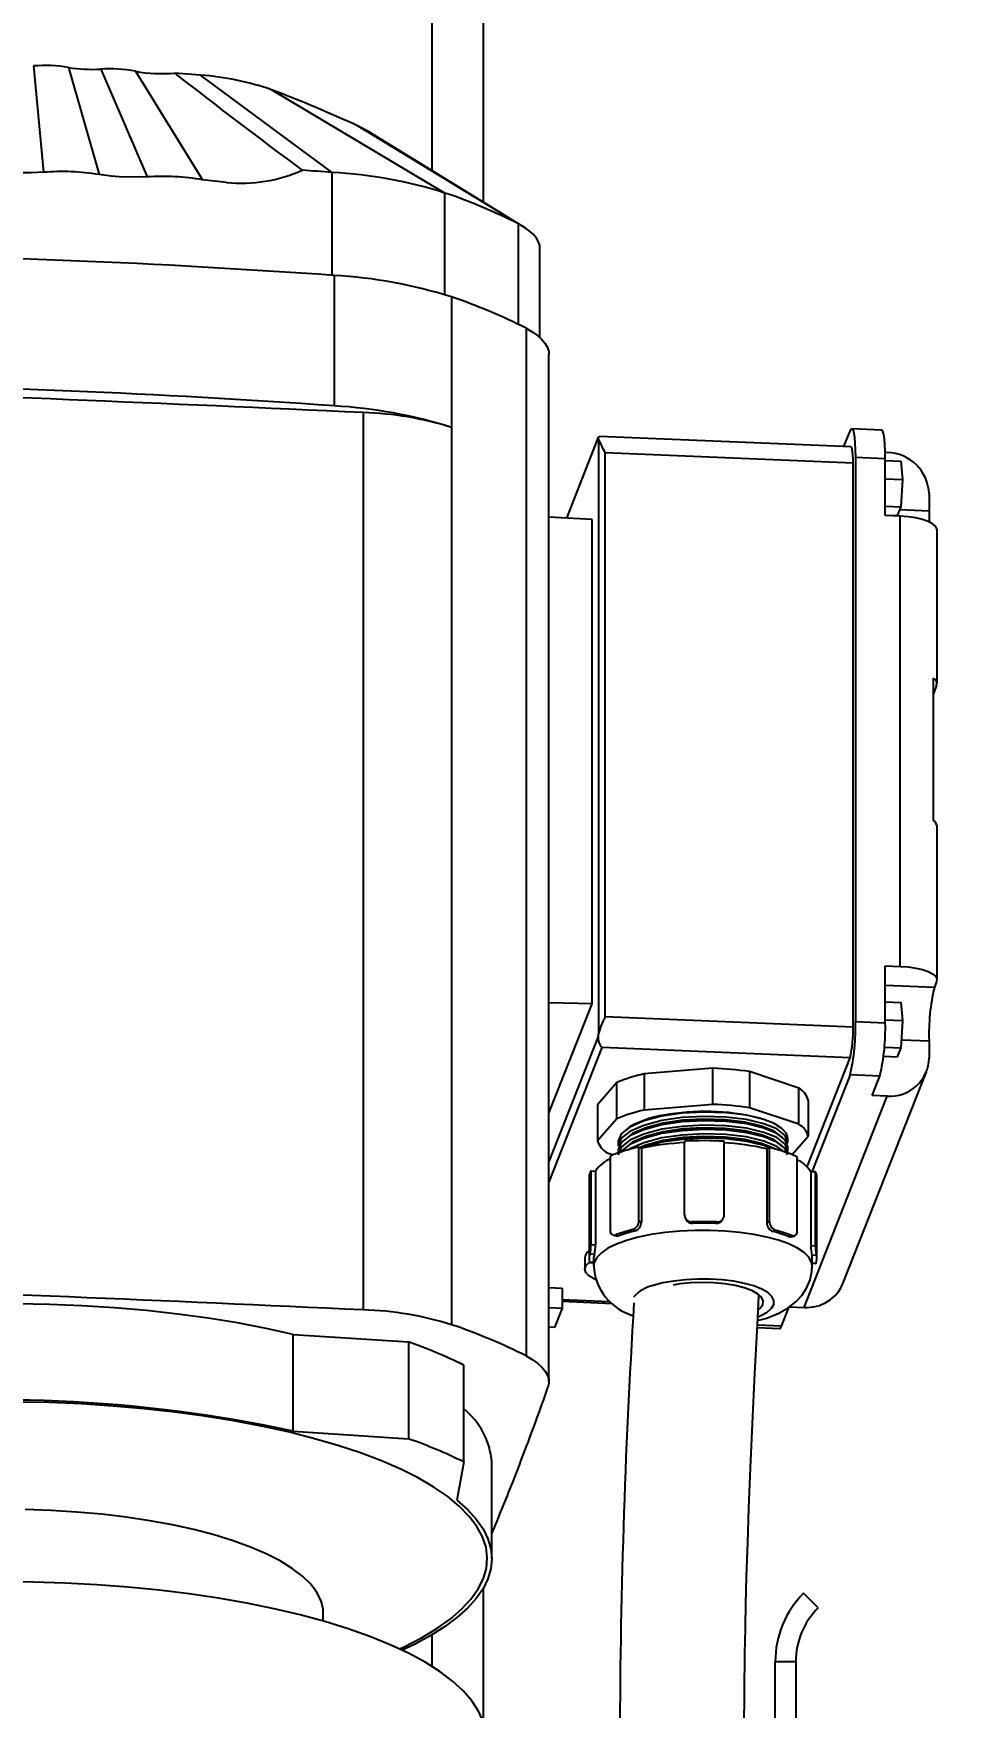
# Model space of a CAD drawing. Header units: feet. Extents: x 0.3 to 98.5, y -18.6 to 31.5.
# Drawn here: x 50.478 to 50.766, y -6.492 to -5.965 of the extents above; entities that cross this region are included whole.
import ezdxf
from ezdxf import colors
from ezdxf.entities.mleader import LeaderData, LeaderLine
from ezdxf.math import Vec2, Vec3

# ---------------------------------------------------------------- set-up
doc = ezdxf.new("R2010")
doc.units = ezdxf.units.FT
doc.header["$MEASUREMENT"] = 0
doc.layers.add('G-ANNO-TEXT', color=1, linetype='Continuous')
doc.styles.add('NEI-A', font='arial.ttf')

msp = doc.modelspace()

# ---------------------------------------------------------------- linework, layer by layer
for p, q in [((50.60309972655814, -5.420621224030642), (50.60309972655814, -6.008230833927433)), ((50.61935684085834, -6.018197667215157), (50.61935684085834, -5.42332210461138)), ((50.76217082323542, -6.263049484218707), (50.76217082323542, -6.21461583800057)), ((50.74587589670482, -6.258582302126372), (50.75057870085773, -6.258777288689371)), ((50.74587589670482, -6.27652071373277), (50.74587589670482, -6.258582302126372)), ((50.76134249618863, -6.265426515638817), (50.74587589670482, -6.264785150981156)), ((50.76206371733284, -6.263595559295796), (50.76134249618863, -6.265426515638817)), ((50.65351716073796, -6.270578582966474), (50.63994863631861, -6.270312891097683)), ((50.63994863631861, -6.305024311585003), (50.65351716073796, -6.270578582966474)), ((50.74587589670482, -6.269907769504387), (50.75085134451887, -6.270114060636265)), ((50.75140657940178, -6.275879968641386), (50.75085134451887, -6.270114060636265)), ((50.73574900400439, -6.277961694074774), (50.65768219286438, -6.27472468597756)), ((50.73647023089863, -6.276130737731753), (50.74587589670482, -6.27652071373277)), ((50.74587589670482, -6.275650618431515), (50.75140657940178, -6.275879968641386)), ((50.75085134451887, -6.284464766633745), (50.75140657940178, -6.275879968641386)), ((50.65547547891947, -6.280854737951314), (50.63994863631861, -6.320271956922292)), ((50.75101739403056, -6.281897266740659), (50.75965961618529, -6.282255593111342)), ((50.75965961618529, -6.282255593111342), (50.75965961618529, -6.287637121337044)), ((50.63994863631861, -6.326919319422879), (50.65672053975528, -6.284341330631678)), ((50.73478740839565, -6.287578341603917), (50.65672053975528, -6.284341330631678)), ((50.72126412525193, -6.321909170147388), (50.73478740839565, -6.287578341603917)), ((50.74533671591974, -6.287101104508737), (50.74974093225344, -6.287283714121328)), ((50.74559008546345, -6.2842466634924), (50.75085134451887, -6.284464766633745)), ((50.74974093225344, -6.287283714121328), (50.75085134451887, -6.284464766633745)), ((50.69154928970746, -6.29088080091241), (50.66993322325661, -6.292664112465143)), ((50.66993322325661, -6.292664112465143), (50.66993322325661, -6.304055028179421)), ((50.69154928970746, -6.302271660563841), (50.69154928970746, -6.29088080091241)), ((50.70309415829722, -6.291935935216058), (50.70309415829722, -6.303326850930331)), ((50.71866248740086, -6.297117840913009), (50.70309415829722, -6.291935935216058)), ((50.73478740839565, -6.292959815204282), (50.72275942186237, -6.323494612932064)), ((50.73263825230142, -6.358481105032821), (50.75884304221015, -6.291956451341056)), ((50.74419301670149, -6.293349845830633), (50.73478740839565, -6.292959815204282)), ((50.74178890980392, -6.29945299482797), (50.74419301670149, -6.293349845830633)), ((50.66134427517646, -6.295380367202053), (50.65529651482909, -6.30234564195209)), ((50.66134427517646, -6.30677128147882), (50.66134427517646, -6.295380367202053)), ((50.71866248740086, -6.308508758064795), (50.71866248740086, -6.297117840913009)), ((50.65529651482909, -6.30234564195209), (50.65529651482909, -6.313736557666369)), ((50.69154928970746, -6.302271660563841), (50.66993322325661, -6.304055028179421)), ((50.71866248740086, -6.308508758064795), (50.70309415829722, -6.303326850930331)), ((50.72028698729849, -6.366172692583087), (50.74649171970687, -6.299648038891322)), ((50.7216183791603, -6.300889231391075), (50.7216183791603, -6.312280145667842)), ((50.74649171970687, -6.299648038891322), (50.74178890980392, -6.29945299482797)), ((50.66134427517646, -6.30677128147882), (50.65529651482909, -6.313736557666369)), ((50.66393367120295, -6.310599923618204), (50.66520575145339, -6.309403098388769)), ((50.66520575145339, -6.309403098388769), (50.66412501511876, -6.310447155249925)), ((50.66822158157804, -6.308047910006971), (50.66744663210646, -6.308388657083052)), ((50.66172351298705, -6.314035481862629), (50.66172351298705, -6.315402199064673)), ((50.66822158157804, -6.310781742600975), (50.66744663210646, -6.311122488239549)), ((50.66822155282786, -6.313515572319963), (50.66744663210646, -6.313856319396045)), ((50.68267839440948, -6.337056948876219), (50.68267839440948, -6.313819526359373)), ((50.69514049708772, -6.337108663253801), (50.69514049708772, -6.313871239299447)), ((50.71519143850269, -6.314035254736249), (50.71519143850269, -6.312971473817415)), ((50.71658313673193, -6.318079286000438), (50.7216183791603, -6.312280145667842)), ((50.65825242958866, -6.317507946706924), (50.66016977302053, -6.318146145970298)), ((50.65932692138527, -6.341748393834925), (50.65932692138527, -6.31851096988057)), ((50.66172351298705, -6.316769313019126), (50.66172351298705, -6.317543438798165)), ((50.66825164851122, -6.338925941700985), (50.66825164851122, -6.315688519184139)), ((50.66825164851122, -6.315688519184139), (50.66906531296866, -6.31607600541999)), ((50.66906531296866, -6.31607600541999), (50.66906531296866, -6.339313429374345)), ((50.70941513155921, -6.315859315349757), (50.7085712046674, -6.316239908731108)), ((50.7085712046674, -6.316239908731108), (50.7085712046674, -6.339477331247954)), ((50.70941513155921, -6.339096739304111), (50.70941513155921, -6.315859315349757)), ((50.71519143850269, -6.316769087330252), (50.71519143850269, -6.315402426191055)), ((50.71811449181206, -6.341992324696131), (50.71811449181206, -6.318754902179284)), ((50.65257132597524, -6.325310535808493), (50.65257132597524, -6.350826142330698)), ((50.65319910330012, -6.346379702052234), (50.65319910330012, -6.323142279535395)), ((50.65319910330012, -6.323142279535395), (50.65461891920069, -6.323229599567409)), ((50.65461891920069, -6.323229599567409), (50.65461891920069, -6.346467022084253)), ((50.72387520466053, -6.323435550009711), (50.72244897172089, -6.323511059469768)), ((50.72244897172089, -6.323511059469768), (50.72244897172089, -6.346748481986614)), ((50.72387520466053, -6.346672973964063), (50.72387520466053, -6.323435550009711)), ((50.72434356801415, -6.350826142330698), (50.72434356801415, -6.325310535808493)), ((50.66825164851122, -6.338925941700985), (50.66906531296866, -6.339313429374345)), ((50.68290396253381, -6.338013628205006), (50.68313664920151, -6.33847634071169)), ((50.68506843097133, -6.339235207335257), (50.68530168114246, -6.339698995098489)), ((50.69248935143501, -6.339728836342806), (50.69275905682825, -6.339267084091977)), ((50.69458425019866, -6.338639339829799), (50.69485344383877, -6.33817854783482)), ((50.7085712046674, -6.339477331247954), (50.70941513155921, -6.339096739304111)), ((50.65319910330012, -6.346379702052234), (50.65461891920069, -6.346467022084253)), ((50.66021250153087, -6.343465690672952), (50.66138581917958, -6.343739521716328)), ((50.66079916035523, -6.343407590881467), (50.66197495626903, -6.343682042928625)), ((50.66712238763093, -6.342054156260351), (50.66630680841183, -6.341665820456827)), ((50.71132295293305, -6.341852611782398), (50.71047704802918, -6.342234053293916)), ((50.71549448259905, -6.343904102094074), (50.71669153639239, -6.343639541544677)), ((50.71605537551643, -6.343968532674134), (50.71725168755523, -6.343704141750772)), ((50.65123046380573, -6.350556041622548), (50.65123046380573, -6.354143689731119)), ((50.65273172320251, -6.351925642467156), (50.65401640752974, -6.351857651177903)), ((50.65425322272259, -6.349518032360738), (50.65283009480185, -6.349430486639845)), ((50.65401640752974, -6.350826142330698), (50.65401640752974, -6.353104324898551)), ((50.72244897172089, -6.346748481986614), (50.72387520466053, -6.346672973964063)), ((50.72418317078689, -6.349726584693888), (50.72275360282693, -6.349802260904964)), ((50.7228985094598, -6.353104324898551), (50.7228985094598, -6.350826142330698)), ((50.65281743322471, -6.352054785378991), (50.65401640752974, -6.35199131505478)), ((50.7228985094598, -6.352148775451646), (50.72408482793772, -6.35222173908369)), ((50.7228985094598, -6.352283626710758), (50.72398077530376, -6.352350204928902)), ((50.72408482793772, -6.35222173908369), (50.72398077530376, -6.352349808176482)), ((50.63994863631861, -6.35994113380338), (50.64408020324113, -6.360112440284604)), ((50.64408020324113, -6.360112440284604), (50.64408020324113, -6.366390909287622)), ((50.63994863631861, -6.366219604243911), (50.64408020324113, -6.366390909287622)), ((50.64408020324113, -6.366390909287622), (50.64167610209358, -6.372494059722468)), ((50.65928272661599, -6.364464551238346), (50.64408020324113, -6.363834149022471)), ((50.64408020324113, -6.364251025124886), (50.6598187103816, -6.364903639726091)), ((50.71318007624799, -6.372080856454936), (50.71558418314559, -6.365977649957246)), ((50.71558418314559, -6.365977649957246), (50.72028698729849, -6.366172692583087)), ((50.64167610209358, -6.372494059722468), (50.63994863631861, -6.372422451661182)), ((50.70555811730947, -6.372494342911697), (50.71263010264716, -6.372787557323173)), ((50.71318007624799, -6.372080856454936), (50.70559581453915, -6.371766391351484)), ((50.55942210394216, -6.374696847830963), (50.59570319199305, -6.377045338952188)), ((50.55942210394216, -6.4051921974434), (50.55942210394216, -6.374696847830963)), ((50.59570319199305, -6.377045338952188), (50.59570319199305, -6.407540631064272)), ((50.61310561552131, -6.414841341295531), (50.61310561552131, -6.384346049183444)), ((50.55942210394216, -6.4051921974434), (50.59570319199305, -6.407540631064272)), ((50.61310561552131, -6.414841341295531), (50.61098695761292, -6.426824790932455)), ((50.62196548225209, -6.445327420413983), (50.62196548225209, -6.414832129739407)), ((50.61935684085834, -6.497069628165294), (50.61935684085834, -6.4544731587615)), ((50.72474868673242, -6.460770336941009), (50.72016750732053, -6.456189158966625)), ((50.56886548997818, -6.464962727734113), (50.56886548997818, -6.46236894730591)), ((50.60309972655814, -6.469257244899445), (50.60309972655814, -6.479212999307171)), ((50.71769445175288, -6.477800728890088), (50.71121568027947, -6.477800728890088)), ((50.71121568027947, -7.081257387901175), (50.71121568027947, -6.477800728890088)), ((50.71769445175288, -6.477800728890088), (50.71769445175288, -6.888551883923535))]:
    msp.add_line(p, q)
at = {"flags": 128}
for points in [[(50.75057870085773, -6.258777288689371), (50.75311534031279, -6.258965947338817), (50.75548977702959, -6.259311497131661), (50.75761078095231, -6.259800603736656), (50.75939692008475, -6.260414727603345), (50.76077951600854, -6.261130020461431), (50.76170539239966, -6.26191901008103), (50.76213905429184, -6.262751520278291), (50.76206371733284, -6.263595559295796)], [(50.71489850296791, -6.31478434342524), (50.71518736747789, -6.314178019481075), (50.71436684322865, -6.312009876771167), (50.71171891759556, -6.309992466917132), (50.70760141525873, -6.308321005045867), (50.70222418374671, -6.307047938664416), (50.69570640978567, -6.306254367704401), (50.68867733120939, -6.306049660707178), (50.68186900797811, -6.306424769992615), (50.67549422588829, -6.30735307864855), (50.66979699342659, -6.308847583191666), (50.66541591523387, -6.310780215966675), (50.66272503683906, -6.312934680780748), (50.66172752076147, -6.315243893412658), (50.66178073158567, -6.315400051426586)], [(50.71489850296791, -6.317518118518896), (50.71518736747789, -6.316911850637572), (50.71436684322865, -6.314743707927663), (50.71171891759556, -6.312726298073628), (50.70760141525873, -6.311054836202361), (50.70222418374671, -6.309781769820912), (50.69570640978567, -6.308988198860897), (50.68867733120939, -6.308783491863673), (50.68186900797811, -6.309158601149113), (50.67549422588829, -6.310086909805047), (50.66979699342659, -6.311581414348163), (50.66541591523387, -6.313513989622818), (50.66272503683906, -6.315668455874402), (50.66172752076147, -6.317977723131644), (50.66178073158567, -6.31813382652024)], [(50.70760921230623, -6.306956717233627), (50.70223723632623, -6.305683537288987), (50.69572563215278, -6.304889121073822), (50.68870220011092, -6.304682602815562), (50.6818930833748, -6.305055678026109), (50.67551598977089, -6.305982064732836), (50.66981478978501, -6.307474874453119), (50.66542851931066, -6.309406150219861), (50.66273179313022, -6.311559768341278), (50.66172794626407, -6.313868752409292), (50.66178356060291, -6.314033220661356)], [(50.71513135638664, -6.315404628454472), (50.71437300151617, -6.313384395333237), (50.71173117667024, -6.311366193411876), (50.70761876311443, -6.309693488095535), (50.70224548762651, -6.308418781516592), (50.69573032418138, -6.307623290044875), (50.68870220011092, -6.30741643540957), (50.6818930833748, -6.307789509182605), (50.67551598977089, -6.30871583982649), (50.66981478978501, -6.310208649546775), (50.66542851931066, -6.312139925313515), (50.66273179313022, -6.314293598060262), (50.66172794626407, -6.316602527502946), (50.66178356060291, -6.316767051817848)], [(50.71346334597389, -6.312689505036959), (50.71343553305444, -6.312615975026459), (50.71088539251711, -6.310675260577209), (50.70691822484623, -6.309067437218678), (50.70173625877391, -6.307843540824306), (50.69545440300026, -6.307082131247741), (50.68867902171969, -6.306888274566626), (50.68211570173116, -6.307252984913708), (50.67596977103566, -6.308150942009719), (50.67047630831546, -6.309595316309901), (50.66625107907229, -6.311462047933391), (50.66365492675464, -6.313542475296373), (50.66364576694883, -6.313563669925509)], [(50.71346334597389, -6.315423280130609), (50.71343553305444, -6.315349750120115), (50.71088539251711, -6.313409091733705), (50.70691822484623, -6.311801268375168), (50.70173625877391, -6.310577315917962), (50.69545440300026, -6.309815962404238), (50.68867902171969, -6.309622105723122), (50.68211570173116, -6.309986816070202), (50.67596977103566, -6.310884773166217), (50.67047630831546, -6.312329091403557), (50.66625107907229, -6.314195879089889), (50.66365492675464, -6.316276306452869), (50.66364576694883, -6.316297501082007)], [(50.70949278578234, -6.310425677431565), (50.70692223837069, -6.309383372893587), (50.70174117505386, -6.308159081184309), (50.69545988278364, -6.307397218792486), (50.68868473150448, -6.307202909296111), (50.68212124476493, -6.307567168265441), (50.67597474481595, -6.308464672546192), (50.67048040809046, -6.309908595468626), (50.66839983841409, -6.310827407941703)], [(50.71516018706228, -6.313009227109939), (50.71474228601613, -6.311425141333531), (50.71328525588884, -6.309791829507201), (50.7108770204661, -6.308283647068256), (50.70760909730554, -6.306956661170785)], [(50.71513135638664, -6.318138459610969), (50.71437300151617, -6.316118225052223), (50.71173117667024, -6.31410002600588), (50.70761876311443, -6.312427319252032), (50.70224548762651, -6.311152612673087), (50.69573032418138, -6.310357065138531), (50.68870220011092, -6.310150266566062), (50.6818930833748, -6.310523340339101), (50.67551598977089, -6.311449670982983), (50.66981478978501, -6.312942480703271), (50.66542851931066, -6.314873756470012), (50.66273179313022, -6.317027429216759), (50.66259363128845, -6.317345174715195)], [(50.71419315767043, -6.317345174715195), (50.71171891759556, -6.315460130667631), (50.70760141525873, -6.313788667358857), (50.70222418374671, -6.312515542039549), (50.69570640978567, -6.311722031454901), (50.68867733120939, -6.311517323020171), (50.68186900797811, -6.311892432305608), (50.67549422588829, -6.31282068346119), (50.66979699342659, -6.314315245504654), (50.66541591523387, -6.316247820779315), (50.66488227173251, -6.316675097257596)], [(50.70949278578234, -6.313159508588063), (50.70692223837069, -6.312117204050082), (50.70174117505386, -6.310892910903293), (50.69545988278364, -6.31013104994898), (50.68868473150448, -6.309936740452608), (50.68212124476493, -6.310300941921589), (50.67597474481595, -6.311198503702689), (50.67048040809046, -6.31264242518761), (50.66839983841409, -6.313561239098201)], [(50.7110589573246, -6.316275005507443), (50.71088539251711, -6.316142922890199), (50.70691822484623, -6.314535099531666), (50.70173625877391, -6.313311147074453), (50.69545440300026, -6.312549736060381), (50.68867902171969, -6.312355935442108), (50.68211570173116, -6.312720589726348), (50.67596977103566, -6.313618604322707), (50.67047630831546, -6.315062922560047), (50.66864085688255, -6.31587384137576)], [(50.70937731932883, -6.315876384328753), (50.70761876311443, -6.315161150408525), (50.70224548762651, -6.313886443829583), (50.69573032418138, -6.313090896295028), (50.68870220011092, -6.312884097722558), (50.6818930833748, -6.313257115432753), (50.67551598977089, -6.31418350213948), (50.66981478978501, -6.315676310422257), (50.66897499141836, -6.316046052049991)], [(50.70949278578234, -6.315893339744559), (50.70692223837069, -6.314851035206578), (50.70174117505386, -6.313626742059791), (50.69545988278364, -6.312864881105478), (50.68868473150448, -6.3126705716091), (50.68212124476493, -6.313034773078082), (50.67597474481595, -6.313932336296693), (50.67048040809046, -6.315376256344107), (50.66898381197208, -6.316037178308425)], [(50.71042301494997, -6.310729858597361), (50.71003586509117, -6.310559681998022), (50.70964832423, -6.310389281147314)], [(50.71042301494997, -6.313463689753858), (50.71003586509117, -6.313293514592026), (50.70964832423, -6.313123112303812)], [(50.66441741015024, -6.345102622146333), (50.66121894166284, -6.346265987921907), (50.65855064365561, -6.347562454070927), (50.65646445619502, -6.34896675637696), (50.65500098027847, -6.350451652611534), (50.65418867282931, -6.351988149660494), (50.65401640752974, -6.353109410804537)], [(50.66197495626903, -6.343682042928625), (50.66147242620725, -6.343754838372151), (50.66139166121517, -6.343719740158308)], [(50.7228985094598, -6.353108111296617), (50.72269267545571, -6.351884498091474), (50.72183620198745, -6.350350486495154), (50.72033011256126, -6.348870111225628), (50.71820362310512, -6.347472138270655), (50.71549816262148, -6.346183811296227), (50.71226640718127, -6.345030167392386), (50.7085712046674, -6.344033697821166), (50.70448455701855, -6.3432137917007), (50.70008593546893, -6.342586327752731), (50.69546095229015, -6.342163631177353), (50.69069965303085, -6.341953892899477), (50.68589478000606, -6.341961127881058), (50.68113969653461, -6.342185334684588), (50.67652709318126, -6.342621992345023), (50.6721466992427, -6.343262679936061), (50.66808378773849, -6.344094963006937), (50.66441741015024, -6.345102622146333)], [(50.71604808447201, -6.343935298909146), (50.71582059583597, -6.343984358208052), (50.71549448259905, -6.343904102094074)], [(50.65470386446823, -6.357450273252242), (50.65420144940715, -6.357227367394133), (50.65252509569358, -6.356234685658491), (50.65152153632916, -6.355150558240698), (50.65123464983123, -6.354022458867492), (50.65167693102595, -6.352899672526656), (50.65272539816397, -6.351903825396727)], [(50.65281557021336, -6.352024604882605), (50.65278584253225, -6.352041221046345), (50.65273172320251, -6.351925642467156)], [(50.7056691734861, -6.370350502724856), (50.70855255155375, -6.369517822901566), (50.71232394203182, -6.367982964612589), (50.71531527125718, -6.366279061043663), (50.71767031885584, -6.364442225289819), (50.71959633334053, -6.36238355893442), (50.72112074237833, -6.360071916912705), (50.72220458948194, -6.357528777043044), (50.72279610133585, -6.354818854532217), (50.72281995248117, -6.353119980806435)], [(50.70600461327984, -6.369011818381113), (50.70663959539863, -6.368739230782813), (50.70863484605513, -6.367650412773935), (50.71001705097655, -6.366465682743199), (50.7107441544066, -6.365221099160285), (50.71079405896064, -6.3639544771306), (50.71016535013009, -6.36270424126325), (50.7088769627803, -6.361508489852858), (50.70696824440099, -6.360403452432662), (50.70449699434432, -6.359422752332522), (50.7015384460687, -6.358596118671068), (50.69818240937126, -6.357948819977251), (50.69453089562358, -6.35750034886984), (50.69069485175161, -6.357264442182524), (50.68679081946537, -6.35724828027155), (50.68293742198768, -6.357452252701803), (50.67925171278164, -6.3578702586861), (50.67584577153017, -6.358489525959126), (50.67282301836335, -6.359291290719062)], [(50.70617461881564, -6.366745955263321), (50.70650530333042, -6.366449857209277), (50.70731933579009, -6.365306386554916), (50.70745164409621, -6.364133580659329), (50.70689748446986, -6.362973889156139), (50.70567680378258, -6.361869132050153), (50.70383380830371, -6.360859269209831), (50.70143507193886, -6.359980867982973), (50.69856729946629, -6.359265631187725), (50.69533412951748, -6.358739336231151), (50.69185239705421, -6.358421139354965), (50.68824796459337, -6.35832245869123), (50.68465110492868, -6.358446856386651), (50.68119180910213, -6.358789863226502), (50.67904219875513, -6.359130837428962)], [(50.55942210394216, -6.374696847830963), (50.55084979071339, -6.372791060532016), (50.54189994168436, -6.371077606154902), (50.53261350860463, -6.36956445137316), (50.52303297273301, -6.368258432978442), (50.51320220683681, -6.367165601445114), (50.50316619919013, -6.36629087161562), (50.49297089257286, -6.365638315952273), (50.482662891019, -6.365210927348313), (50.47228943681634, -6.365010627752941), (50.46189795625385, -6.365038321359171), (50.45153603662147, -6.365293896041317), (50.44125106395791, -6.365776162979637), (50.43109015980026, -6.366482977411069), (50.42109979018164, -6.367411058940618), (50.41132569663073, -6.36855616979247)], [(50.70147090615719, -6.4966451232039), (50.70150261185037, -6.489236011874684), (50.70155478191822, -6.483369784445843), (50.70160711873709, -6.479088151671512), (50.70164735748227, -6.476297803420673), (50.70167629165854, -6.474471425543046), (50.7017203196768, -6.471900929881707), (50.70182239429872, -6.466633907853661), (50.701981152766, -6.45964398989098), (50.70221485143984, -6.450888959236439), (50.70254401219534, -6.440317045449619), (50.70293404857171, -6.429345380602228), (50.70343134610162, -6.416840891540753), (50.70405072837534, -6.402748698493321), (50.70480620247825, -6.38700810265262), (50.70571048748782, -6.369552525800499), (50.70610159912076, -6.362484726488303)], [(50.71263010264716, -6.372787557323173), (50.71285176074767, -6.372673052563025), (50.71318007624799, -6.372080856454936)], [(50.63272665556703, -6.381455663260605), (50.63469633006773, -6.382579070605223), (50.63636835975494, -6.383752215752876), (50.63773095130684, -6.384966730965091), (50.6387744676647, -6.386214025689522), (50.63949157178384, -6.387485397248144), (50.63987716338313, -6.388771802273363), (50.63992851119598, -6.390064142772248), (50.63964529897045, -6.391353373939683)], [(50.61931533135545, -6.451586899926305), (50.62026683565271, -6.448301511034314), (50.62053988181629, -6.445002894186734), (50.6201332335887, -6.441705691847767), (50.61904867923079, -6.438424710357634), (50.61729111202243, -6.435174530367666), (50.61486835776123, -6.431969679341369), (50.61179123801318, -6.4288245093662), (50.60807348386191, -6.425753041902579), (50.60373171865869, -6.422769005159145), (50.59878531427158, -6.419885740654697), (50.59325639108535, -6.417116076717377), (50.58716962825035, -6.414472391735121), (50.58055221768225, -6.411966555217736), (50.57343369731103, -6.409609641732699), (50.56584584758031, -6.407412336282606), (50.55782261669692, -6.405384357864184), (50.54939976987879, -6.40353475128253), (50.54061497560542, -6.401871764962904), (50.53150744336567, -6.400402918513619), (50.52211786040748, -6.399134712349278), (50.51248815598629, -6.398072797316816), (50.50266132311404, -6.397221918632644), (50.49268129205841, -6.396585921632687), (50.48259260834078, -6.396167574958811), (50.47244031198559, -6.395968858060582)], [(50.56886548997818, -6.46236894730591), (50.56880004307943, -6.461192356449759), (50.56817023599218, -6.458540023414807), (50.56687617335781, -6.455913124222322), (50.56492646872879, -6.453329180666548), (50.56233410568422, -6.450805425602491), (50.55911631132906, -6.448358593069599), (50.55529451029386, -6.44600501460488), (50.55089412923351, -6.443760346116225), (50.54594448182667, -6.441639510382043), (50.54047849277386, -6.439656632363404), (50.53453251379661, -6.437824885390564), (50.52814615113622, -6.436156475350392), (50.52136188030151, -6.434662478247867), (50.51422483906742, -6.433352900581466), (50.50678255147358, -6.432236445029206), (50.49908455407176, -6.431320457260837), (50.49118203942388, -6.430611099876414), (50.4831276088504, -6.430113119529855), (50.47497485842789, -6.429829795178636)], [(50.61098695761292, -6.426824790932455), (50.61431524464128, -6.429795489032118), (50.6170564185925, -6.432828697200137), (50.6191994163992, -6.43591220523712), (50.6207356245089, -6.439033522629463), (50.62165890763422, -6.442180216363917), (50.62196548225209, -6.445339573113026), (50.62165415810529, -6.448498870924274), (50.62072616570128, -6.451645395032701)], [(50.59287732577582, -6.473714649057206), (50.5943885844835, -6.473003708975643), (50.59980481273311, -6.470210704208617), (50.60463396240583, -6.467306526826748), (50.6088544478701, -6.464304236597105), (50.61244743201118, -6.461217167850931), (50.61539688373141, -6.458059169547596), (50.61768959520028, -6.454844255959996), (50.61931533135545, -6.451586899926305)], [(50.62072616570128, -6.451645395032701), (50.61918525406291, -6.454766488173677), (50.617037627478, -6.457849656958595), (50.61429189949902, -6.460882410873841), (50.61095914469346, -6.463852601532913), (50.60705273764277, -6.466748300488129), (50.60258843919301, -6.469557807855695), (50.59758413770314, -6.472269879442118), (50.59373715726453, -6.474119769212997)], [(50.48758761202399, -6.45300798802211), (50.47749301727035, -6.452700247584628), (50.46735762026812, -6.452611965859257), (50.45722666229291, -6.452743484973064), (50.44714540762056, -6.453094234235083), (50.4371588905254, -6.453662691323542), (50.4273116967791, -6.454446314722949), (50.41764781414969, -6.455441537974073), (50.40821038514998, -6.456643959425103), (50.39904158628695, -6.458048261731134), (50.39018236931014, -6.459648059478274), (50.38167227146042, -6.461436288748471), (50.37354932346948, -6.46340492105532), (50.3658497908083, -6.465545258033314), (50.35860809318658, -6.467847574935709), (50.35185653430116, -6.470301754575861), (50.34562528458584, -6.472896720948793), (50.33994217996023, -6.475620943796748), (50.33483258382882, -6.478462214357844), (50.3303193468309, -6.481407876804967), (50.32642261133913, -6.484444756370356), (50.32315977120953, -6.487559293033886), (50.32054540278088, -6.490737637836185), (50.31859119012441, -6.493965493315136)], [(50.61999507174691, -6.500296353762364), (50.61994774320856, -6.499865404449201), (50.61920405092743, -6.496584704710786), (50.61778663279149, -6.493327460802776), (50.61570179658916, -6.490108197313672), (50.61295889187737, -6.486941323831269), (50.60957016048076, -6.483840973941676), (50.60555071349135, -6.480820936228898), (50.60091850251853, -6.477894775025586), (50.59569426218863, -6.475075544348774), (50.58990128014357, -6.472375795087432), (50.58356542004088, -6.469807616690215), (50.57671501805322, -6.467382487664556), (50.56938064711688, -6.465111199388714), (50.56159510543168, -6.463003927987176), (50.55339307145891, -6.461070107829929), (50.5448112706723, -6.459318333781843), (50.53588798680514, -6.457756402890423), (50.52666309635038, -6.456391380511208), (50.51717776380882, -6.455229314243551), (50.5074743956888, -6.454275347493791), (50.49759632425437, -6.453533831600931), (50.48758761202399, -6.45300798802211)]]:
    msp.add_lwpolyline(points, dxfattribs=at)
for centre, radius, start, end in [((50.75986292017398, -6.214880355424702), 0.002323013928744635, 6.538337327775634, 59.28470168440059), ((50.82477307040401, -6.280268148127382), 0.06514377906186689, 166.8307201334353, 181.7482841334596), ((50.67452069320682, -6.284558138577632), 0.01949953345585567, 149.7156489030604, 166.4909480808066), ((50.69854291931775, -6.279097750058961), 0.03722342166948789, 346.8306823375987, 1.74893154489919), ((50.67136033595161, -6.278118751969187), 0.06514023951917304, 346.8305054798641, 1.748879763384718), ((50.68076661701154, -6.278508624469575), 0.06513961702084668, 346.8302349638583, 1.748807421453237), ((50.65969316986671, -6.281314203125708), 0.0042426448548731, 173.7828547092896, 225.5204394081233), ((50.61010365448117, -6.275887160497705), 0.04564295569949972, 353.7518041014041, 354.8262566872382), ((50.74739223844347, -6.287411681150997), 0.01226944949426624, 265.7909773367347, 358.9471828858707), ((50.67851472504138, -6.334736822677813), 0.04293896897499215, 101.528388453732, 113.5707027267125), ((50.68899366938676, -6.382530788998556), 0.0916856122518394, 81.15326864925986, 88.4027431368729), ((50.71525686815133, -6.302831115972451), 0.006651296619619653, 16.97508684533541, 59.20127993549752), ((50.67851472504138, -6.34612773695458), 0.04293896897499215, 101.528388453732, 113.5707027267125), ((50.68899282988163, -6.393925919488511), 0.09168990659623641, 81.15315891673463, 88.40229665355763), ((50.68139247957476, -6.338429518176413), 0.03323466786699883, 95.93651769431582, 119.1464400244257), ((50.68196609156961, -6.337601288880233), 0.03247683786820367, 97.09426076257182, 114.6907807609534), ((50.68919949764081, -6.373252713594743), 0.06880465060629683, 74.48068000108424, 99.40572351079985), ((50.71525686815133, -6.314222030249223), 0.00665129661960948, 16.97508684533541, 59.20127993549752), ((50.66165820408914, -6.311794504896461), 0.006651519810333979, 196.9760147667064, 239.2008841030183), ((50.68700458276778, -6.400212688667098), 0.08602789734477757, 92.72736027936341, 102.0361388484629), ((50.68845499460476, -6.423360702451699), 0.1096933832380001, 86.50581639542405, 93.01866590699055), ((50.69022083611354, -6.397859522767392), 0.08365702437131677, 77.32899873745185, 86.81326201303372), ((50.66369254348383, -6.329442436233046), 0.01099681852368646, 113.3901128109554, 145.6000207793939), ((50.67770652886725, -6.361106730592549), 0.0463919019038749, 101.7595263387525, 113.339670745914), ((50.70007279663888, -6.358442763799216), 0.04359620706177567, 65.55393695500373, 77.6259783620819), ((50.71347172377493, -6.329173980034914), 0.01061412355618843, 32.24406492557084, 64.06097998283343), ((50.65679920023454, -6.325359619545045), 0.004228152684634417, 148.3706030740661, 179.3348449086318), ((50.72020645805785, -6.325347978599121), 0.004137274688869934, 0.518566406631519, 27.53197540167077), ((50.66538034551714, -6.338948004585408), 0.002871384090850792, 288.8234117991315, 0.4402552201117596), ((50.66623785399172, -6.33936806764474), 0.002827979827529753, 288.2268020741588, 1.107051408223235), ((50.6849237600899, -6.336993613677835), 0.002246258318482772, 181.6157279413673, 273.6926068233296), ((50.68509453613039, -6.33759234613825), 0.002116807812009059, 204.3020294868601, 275.6157900899082), ((50.68845706461737, -6.449432841927209), 0.1102497233731138, 87.76372458600406, 91.76131872843132), ((50.68845639186327, -6.445483056612234), 0.105831090752666, 87.81606868631074, 91.70817748376024), ((50.69268311611556, -6.337609711244049), 0.002127964188651421, 264.7757293100083, 331.5966763795385), ((50.69294040718317, -6.337074211918894), 0.002200358692977256, 265.2723462074069, 359.1028861392346), ((50.71147400635338, -6.339507652620194), 0.00290296178914439, 179.4015442178753, 249.9140858637489), ((50.71226101939844, -6.339164908844447), 0.002846702278657418, 178.627805756818, 250.7599348856205), ((50.64165397020874, -6.346530976848912), 0.01154611990737212, 345.4559533732389, 0.7506933115368061), ((50.6437723406154, -6.346714354091178), 0.01084939326665651, 345.0237891093661, 1.306275206786468), ((50.66052269292078, -6.342170133029468), 0.00126796474904408, 160.5725966746292, 282.5938579209981), ((50.67759630069566, -6.386943030943653), 0.04666345892786076, 104.000732889556, 111.0979520954239), ((50.67803879464165, -6.385524278799581), 0.04481985621151055, 104.096852788901, 111.0025106049521), ((50.69970810641692, -6.382960037738853), 0.04212571720156115, 67.99147168766598, 75.18859164340482), ((50.70018304781061, -6.384279010962501), 0.04386452737887108, 67.89211646392238, 75.28793663100164), ((50.71685445213498, -6.342342053326933), 0.001307675451775091, 262.8434440651099, 15.51216073445377), ((50.65386862587934, -6.35073360989192), 0.002644125107003383, 119.3821992283045, 176.1493417433452), ((50.65646430669413, -6.350823278813252), 0.003891961313476134, 159.0309258172287, 196.4537309561705), ((50.65781725543727, -6.350838729157386), 0.003800866249468638, 159.6672067633056, 179.8102504346622), ((50.73688135840352, -6.346850852735331), 0.01443274865798594, 179.5935982550122, 191.7998698206104), ((50.71916277494898, -6.350832674370494), 0.00373574120455503, 0.1001933231361674, 16.01120967743875), ((50.73705648722053, -6.346885932261559), 0.01318300985312357, 179.0744018727931, 192.4435828454947), ((50.72045045504446, -6.350828982848006), 0.003892095578356872, 339.0322518030558, 16.45370069837858), ((50.6712679443887, -6.352242538397915), 0.01721457368974416, 182.932981905828, 253.9525209676527), ((49.6502953866284, -26.58379275214897), 20.23827702526577, 87.3628464682873, 87.88842048652242), ((50.67503280282696, -6.37022604177905), 0.01115580158866512, 101.4249275850846, 139.4814703501536), ((50.72113622147266, -6.353773689351804), 0.01242805224518619, 266.0817922305777, 337.7422779350505), ((50.57842798223987, -6.470244783228752), 0.1033404893446899, 72.64112331089926, 88.31096036463074), ((52.98459685962754, -6.508910916811068), 2.322350089749792, 176.4416213746552, 179.9260620076393), ((50.55388582646113, -6.536495204812194), 0.1739342847316188, 63.04571751721257, 71.43599150928858), ((50.54457463373055, -6.523309628413536), 0.1549431248475693, 63.74942675070182, 70.73227081831998), ((49.84718210620606, -6.113617263268507), 0.8397233201233215, 338.4931801968776, 340.6858680472208), ((50.46781846257591, -6.825507181621681), 0.4301812560741204, 77.70518568433539, 97.5460594952113), ((50.59811818945698, -6.416804818695969), 0.02392875092204436, 4.728837258660618, 51.21972137293317), ((50.54456643993061, -6.553824454832137), 0.1549642685542875, 63.74990367393873, 70.73179395407927), ((49.82216682029468, -6.103820960207278), 0.8665883345229198, 337.3579647006426, 338.4969276101183), ((50.74177907149396, -6.47780075189023), 0.03056341271713347, 134.9999999245409, 180), ((50.74177907149396, -6.47780075189023), 0.0240846435911219, 134.9999999245409, 180)]:
    msp.add_arc(centre, radius, start, end)

# ---------------------------------------------------------------- next in the draw order: leaders
at = {"layer": 'G-ANNO-TEXT'}
ml = msp.add_multileader_mtext('Standard', dxfattribs=at)
ml.set_content('MOTOR PIERS TO BE BONDED TO GEAR RACK', color=256, style='NEI-A')
ml.set_leader_properties()
ml.build(insert=Vec2(0, 0))
ml.multileader.update_dxf_attribs({"dogleg_length": 0.2077561439778138, "arrow_head_size": 0.1731301199815115})
ctx = ml.context
ctx.base_point, ctx.char_height, ctx.arrow_head_size, ctx.landing_gap_size, ctx.plane_origin = Vec3(51.29004620138861, -5.911923734896476), 0.1, 0.1731301199815115, 0.06925204799260462, Vec3(49.42105352023972, -4.232856408061336)
ctx.text_align_type = 2
notes = []
notes.append((ctx, [(1, (1, 1, 0), (51.0822900574108, -5.911923734896476), (1, 0), 0.2077561439778138, [(0, [(50.2776898710671, -5.541865132738257)], 0, [])])]))
ctx.mtext.insert, ctx.mtext.width, ctx.mtext.alignment, ctx.mtext.line_spacing_style, ctx.mtext.flow_direction = Vec3(53.04094899972228, -5.86107107459634), 1.692882673942701, 3, 2, 5
ctx.mtext.has_bg_fill, ctx.mtext.bg_color, ctx.mtext.bg_scale_factor, ctx.mtext.bg_transparency, ctx.mtext.use_window_bg_color = 1, -1073741824, 1.5, 0, 1
for ctx, leaders in notes:
    for number, flags, end, landing, length, lines in leaders:
        leader = LeaderData()
        leader.index, (leader.has_last_leader_line, leader.has_dogleg_vector, leader.attachment_direction) = number, flags
        leader.last_leader_point, leader.dogleg_vector, leader.dogleg_length = Vec3(end), Vec3(landing), length
        for number, points, colour, breaks in lines:
            line = LeaderLine()
            line.index, line.vertices, line.color, line.breaks = number, Vec3.list(points), colors.encode_raw_color(colour), breaks
            leader.lines.append(line)
        ctx.leaders.append(leader)

# ---------------------------------------------------------------- next in the draw order: linework, layer by layer
for p, q in [((50.4776059134582, -5.975274976761286), (50.48071677441184, -6.008746392131089)), ((50.48865277726375, -5.97573299723938), (50.49829451650827, -6.009475247884312)), ((50.49878071072052, -5.976254433416353), (50.51337481138843, -6.010189295859812)), ((50.50972199813283, -5.976928241209182), (50.53086477920009, -6.011120486720804)), ((50.52210667083931, -5.977536147850492), (50.52205846254558, -5.977497828179523)), ((50.53021844076213, -5.978175252744387), (50.52205922730025, -5.977498393120461)), ((50.57168621566409, -6.008759956463733), (50.53021844076213, -5.978175252744387)), ((50.60719315924832, -6.015270488255647), (50.55253383222379, -5.982741453315015)), ((50.63031531512537, -6.024970669418732), (50.57982525800308, -5.994190752010001)), ((50.63275604399608, -6.026412329702376), (50.58287680734535, -5.995832713326527)), ((50.57168621566409, -6.041180815995279), (50.57168621566409, -6.008759956463733)), ((50.51337481138843, -6.010189295859812), (50.50588519525623, -6.010257229648712)), ((50.53843629883133, -6.011983628792196), (50.53086477920009, -6.011120486720804)), ((50.60719315924832, -6.047320929092834), (50.60719315924832, -6.015270488255647)), ((50.63031531512537, -6.056627970298123), (50.63031531512537, -6.024970669418732)), ((50.63710399623698, -6.060759094467947), (50.63710399623698, -6.032641515155126)), ((50.57229409786776, -6.041223882320171), (50.57229409786776, -6.082302844165701)), ((50.60926021634234, -6.048001856866541), (50.60926021634234, -6.371610966467024)), ((50.63272665556703, -6.05784649759728), (50.63272665556703, -6.381455663260605)), ((50.63994863631861, -6.389616180542932), (50.63994863631861, -6.066007016317119)), ((50.58147394254807, -6.084419102871994), (50.58147394254807, -6.366949194564105)), ((50.65547858393838, -6.092172578049327), (50.64543355448673, -6.117673376793816)), ((50.6455573872412, -6.11767993327126), (50.65547547891947, -6.092501287427067)), ((50.65556064843838, -6.092920536856438), (50.65556064843838, -6.280003067199809)), ((50.73510165356026, -6.095233364822876), (50.65589989475531, -6.091949332939155)), ((50.73286319942197, -6.095140563569965), (50.73478740839565, -6.090255714745398)), ((50.74474299030232, -6.089938988440666), (50.73533733024617, -6.089549013877157)), ((50.65768219286438, -6.27472468597756), (50.65768219286438, -6.097134291904711)), ((50.73574900400439, -6.100371302876946), (50.65768219286438, -6.097134291904711)), ((50.73647023089863, -6.098540346533925), (50.73647023089863, -6.276130737731753)), ((50.74587589670482, -6.098930319659923), (50.73647023089863, -6.098540346533925)), ((50.74585283906434, -6.096917374708093), (50.74649171970687, -6.096943824869244)), ((50.73574900400439, -6.277961694074774), (50.73574900400439, -6.100371302876946)), ((50.74587589670482, -6.116868787329167), (50.74587589670482, -6.098930319659923)), ((50.74587589670482, -6.099492786649384), (50.75085134451887, -6.099699077781258)), ((50.75140657940178, -6.105464929723537), (50.75085134451887, -6.099699077781258)), ((50.74587589670482, -6.105235579513668), (50.75140657940178, -6.105464929723537)), ((50.75085134451887, -6.114049783778738), (50.75140657940178, -6.105464929723537)), ((50.74587589670482, -6.113843492646863), (50.75085134451887, -6.114049783778738)), ((50.74974093225344, -6.116868673765973), (50.75085134451887, -6.114049783778738)), ((50.75965961618529, -6.110046727264196), (50.75965961618529, -6.115428256927405)), ((50.65351716073796, -6.118102008842852), (50.63994863631861, -6.117382422146106)), ((50.65351716073796, -6.270578582966474), (50.65351716073796, -6.118102008842852)), ((50.74587589670482, -6.116708502227592), (50.74974093225344, -6.116868673765973)), ((50.75057870085773, -6.117063773892168), (50.74587589670482, -6.116868787329167)), ((50.75965961618529, -6.115428256927405), (50.75045865737633, -6.115046759353042)), ((50.75057870085773, -6.258777288689371), (50.75057870085773, -6.117063773892168)), ((50.76217082323542, -6.169769726327813), (50.76217082323542, -6.121335967983994)), ((50.76104944565316, -6.212883223069214), (50.76104944565316, -6.168037224959647)), ((50.76206371733284, -6.170315690716729), (50.76104944565316, -6.172890763405951))]:
    msp.add_line(p, q)
at = {"flags": 128}
for points in [[(50.58287335732434, -5.995830903503), (50.58287070080814, -5.995828869428108), (50.57982525800308, -5.994190752010001)], [(50.48071677441184, -6.008746392131089), (50.47689969415539, -6.008929171369711), (50.47305279421727, -6.008896164731114)], [(50.50588519525623, -6.010257229648712), (50.50209097138904, -6.009973170730518), (50.49829451650827, -6.009475247884312)], [(50.63710399623698, -6.032641515155126), (50.63703679557754, -6.031847888132271), (50.63667434786924, -6.030638629889586), (50.63600028276234, -6.02944361448368), (50.63501935553582, -6.028271093214821), (50.6337385467322, -6.027129429508973), (50.63216681490606, -6.026026763978232), (50.63031531512537, -6.024970669418732)], [(50.63272665556703, -6.05784649759728), (50.63469633006773, -6.058969962442252), (50.63636835975494, -6.060143050089556), (50.63773095130684, -6.061357621364612), (50.6387744676647, -6.062604972151883), (50.63949157178384, -6.063876287647666), (50.63987716338313, -6.065162636610044), (50.63994863631861, -6.066007016317119)], [(50.65547547891947, -6.092501287427067), (50.65552701648347, -6.092082148685863), (50.65589681848656, -6.092012971451886)], [(50.73478740839565, -6.090255714745398), (50.73511571814596, -6.089663518637304), (50.73543137781917, -6.089576595357707), (50.73572232959187, -6.089998333114741), (50.73597733789556, -6.090912567122421), (50.73618662192068, -6.092284144541575), (50.73634216036834, -6.09406027861308), (50.73643790420167, -6.096172694858458), (50.73647023089863, -6.098540346533925)], [(50.74587589670482, -6.098930319659923), (50.74584356425782, -6.096562669421969), (50.74574776867416, -6.094450253176584), (50.74559229347689, -6.092674119105078), (50.74538300370175, -6.091302540248419), (50.74512798964803, -6.090388419803931), (50.74483703787532, -6.089966569921213), (50.74474299030232, -6.089938988440666)], [(50.73574900400439, -6.100371302876946), (50.73573052339179, -6.099018375696426), (50.73567581755849, -6.097811263654316), (50.73558696801715, -6.096796314908007), (50.73546737303849, -6.096012635445762), (50.73532162115047, -6.095490182950096), (50.73515539913771, -6.095249190356794), (50.73510165356026, -6.095233364822876)], [(50.76217082323542, -6.121335967983994), (50.76213905429184, -6.121038005481086), (50.76170539239966, -6.120205495283829), (50.76077951600854, -6.119416504226718), (50.75939692008475, -6.118701100680456), (50.75761078095231, -6.118087087501939), (50.75548977702959, -6.117597868771261), (50.75311534031279, -6.117252431104106), (50.75057870085773, -6.117063773892168)], [(50.75965961618529, -6.115428256927405), (50.7596920003826, -6.117795908602867), (50.75973020361537, -6.118847255070937)]]:
    msp.add_lwpolyline(points, dxfattribs=at)
for centre, radius, start, end in [((50.48128752863929, -6.019931596029519), 0.04480807696152166, 80.54173765609218, 94.71575899247422), ((50.4960313487194, -5.931035960974901), 0.04530195738374027, 260.6236337854597, 273.47661288732), ((50.50159930889348, -6.019652004888544), 0.04348903782822759, 79.23787027378634, 93.71895066430831), ((50.51792503836174, -5.93319205017387), 0.04449882620056759, 259.3746984186173, 275.3279650029031), ((51.62277672092491, -4.572859610847901), 1.784542163150453, 231.9186220600323, 233.5395665342438), ((50.52400987493502, -6.065328671746649), 0.08737427987659085, 70.94612197277445, 85.92529100450179), ((50.41084988698174, -6.358721818749425), 0.4017904608069937, 65.13030766488095, 69.35165054181611), ((50.48646682669535, -6.08239765074333), 0.07387537440036403, 80.78711092653462, 94.4641042752719), ((50.54280046042099, -5.963534292165962), 0.0486454949072278, 264.8528615969574, 293.6072201476431), ((50.37887817993675, -8.725149143565043), 2.723223301431568, 85.93998132171599, 86.1383325943684), ((50.56365381347483, -6.152645444931686), 0.1441095196791378, 72.41461220526433, 86.80477964191196), ((50.51825299735991, -6.083282615635182), 0.07325592298313184, 80.08653400838351, 93.8182073135852), ((50.55263128381753, -6.177736727618603), 0.1713834214789355, 63.0459225113926, 71.43613899004085), ((50.37121319348606, -8.88817238450916), 2.85404087283954, 85.9598896019673, 89.29131629314293), ((50.56393204041999, -6.191022348876805), 0.1500316771984204, 72.41477767471362, 86.80494873665192), ((50.55387802941361, -6.212905570580373), 0.1739552291504545, 63.04634466994385, 71.43559928480408), ((49.65035104121749, -26.29977185606129), 20.23678523795892, 87.36280971878726, 87.88842240816986), ((50.37122189328907, -8.929088427737069), 2.853877745273391, 85.95983332388349, 89.29145055924567), ((50.56393014290845, -6.232111642097784), 0.150042099856029, 72.41528012489053, 86.80444614980905), ((50.57842838474231, -6.187713508466937), 0.1033392926156275, 72.64114791735734, 88.31116237052994), ((50.64989169464897, -6.093853934293378), 0.005745282098614097, 9.349895368842088, 13.61733259559854), ((50.7452752767954, -6.050391919303545), 0.09928442471290327, 205.3629784057838, 208.0857578334442), ((50.74614613685132, -6.11045918158967), 0.0135197737868153, 1.748222158251338, 88.53528419807509), ((50.76016330200413, -6.169796685367064), 0.001970013851108536, 344.7249605148354, 63.26804303714501)]:
    msp.add_arc(centre, radius, start, end)

doc.saveas('drawing.dxf')
